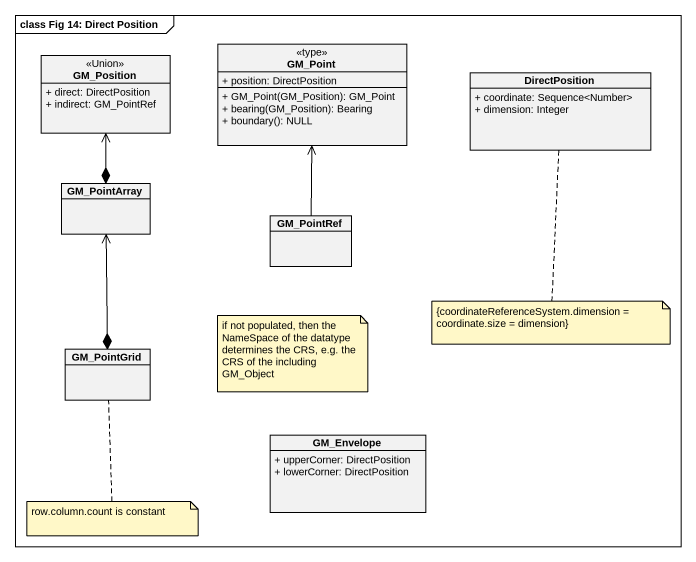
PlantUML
@startuml
mainframe class Fig 14: Direct Position
hide circle
hide empty members
skinparam classAttributeIconSize 0
class GM_Point <<type>> {
  + position: DirectPosition
  + GM_Point(GM_Position): GM_Point
  + bearing(GM_Position): Bearing
  + boundary(): NULL
}
class GM_Position <<Union>> {
  + direct: DirectPosition
  + indirect: GM_PointRef
}
class DirectPosition {
  + coordinate: Sequence<Number>
  + dimension: Integer
}
class GM_PointArray
class GM_PointRef
class GM_PointGrid
class GM_Envelope {
  + upperCorner: DirectPosition
  + lowerCorner: DirectPosition
}
GM_PointArray *-up-> GM_Position
GM_PointRef -up-> GM_Point
GM_PointGrid *-up-> GM_PointArray
note bottom of DirectPosition
  {coordinateReferenceSystem.dimension =
  coordinate.size = dimension}
end note
note as N2
  if not populated, then the NameSpace of the datatype determines the CRS, e.g. the CRS of the including GM_Object
end note
note bottom of GM_PointGrid : row.column.count is constant
@enduml
